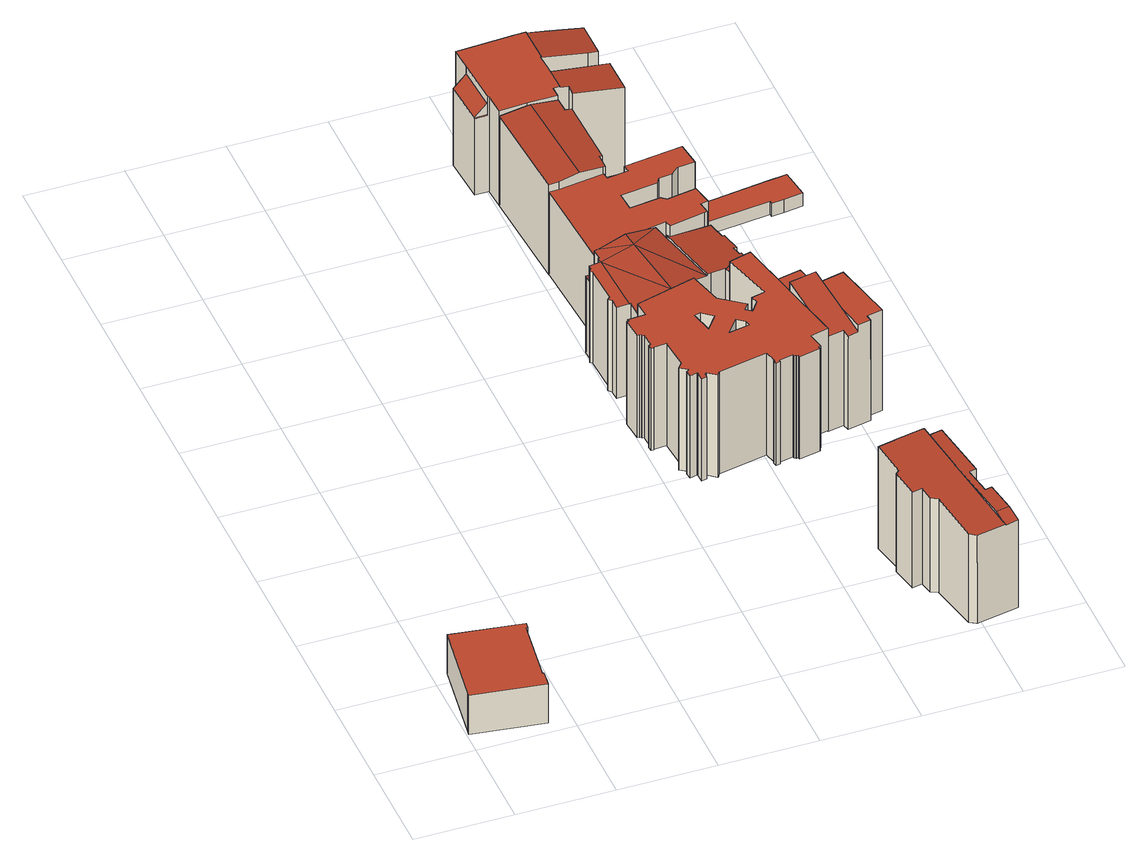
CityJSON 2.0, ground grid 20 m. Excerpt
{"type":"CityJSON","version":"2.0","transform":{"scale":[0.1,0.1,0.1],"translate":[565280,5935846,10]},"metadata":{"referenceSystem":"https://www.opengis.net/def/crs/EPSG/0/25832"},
"CityObjects":{
"building1":{"type":"Building","attributes":{"Gemeindeschluessel":"02000000","Geometrietyp2DReferenz":"3000","function":"31001_3020","roofType":"1000","measuredHeight":9.24,"storeysAboveGround":1},"geometry":[{"type":"MultiSurface","lod":"2","boundaries":[[[0,1,2,3,4,5,6,7,8,9]],[[10,11,12,13,14,15,16,17,18,19]],[[10,9,8,11]],[[11,8,7,12]],[[12,7,6,13]],[[13,6,5,14]],[[14,5,4,15]],[[15,4,3,16]],[[16,3,2,17]],[[17,2,1,18]],[[18,1,0,19]],[[19,0,9,10]]],"semantics":{"surfaces":[{"type":"RoofSurface"},{"type":"GroundSurface"},{"type":"WallSurface"}],"values":[0,1,2,2,2,2,2,2,2,2,2,2]}}]},
"building2":{"type":"Building","attributes":{"Gemeindeschluessel":"02000000","Geometrietyp2DReferenz":"3000","function":"31001_1120","roofType":"1000","measuredHeight":24.14,"storeysAboveGround":5},"geometry":[{"type":"MultiSurface","lod":"2","boundaries":[[[20,21,22,23,24,25,26,27,28,29,30,31,32,33,34,35,36,37,38,39,40,41,42,43,44,45,46,47,48,49,50,51,52,53,54,55,56,57,58,59,60,61,62,63,64,65,66,67,68,69,70,71,72,73,74,75,76,77,78,79,80],[81,82,83,84],[85,86,87,88]],[[89,90,91,92,93,94,95,96,97,98,99,100,101,102,103,104,105,106,107,108,109,110,111,112,113,114,115,116,117,118,119,120,121,122,123,124,125,126,127,128,129,130,131,132,133,134,135,136,137,138,139,140,141,142,143,144,145,146,147,148,149],[150,151,152,153],[154,155,156,157]],[[149,148,21,20]],[[148,147,22,21]],[[147,146,23,22]],[[146,145,24,23]],[[145,144,25,24]],[[144,143,26,25]],[[143,142,27,26]],[[142,141,28,27]],[[141,140,29,28]],[[140,139,30,29]],[[139,138,31,30]],[[138,137,32,31]],[[137,136,33,32]],[[136,135,34,33]],[[135,134,35,34]],[[134,133,36,35]],[[133,132,37,36]],[[132,131,38,37]],[[131,130,39,38]],[[130,129,40,39]],[[129,128,41,40]],[[128,127,42,41]],[[127,126,43,42]],[[126,125,44,43]],[[125,124,45,44]],[[124,123,46,45]],[[123,122,47,46]],[[122,121,48,47]],[[121,120,49,48]],[[120,119,50,49]],[[119,118,51,50]],[[118,117,52,51]],[[117,116,53,52]],[[116,115,54,53]],[[115,114,55,54]],[[114,113,56,55]],[[113,112,57,56]],[[112,111,58,57]],[[111,110,59,58]],[[110,109,60,59]],[[109,108,61,60]],[[108,107,62,61]],[[107,106,63,62]],[[106,105,64,63]],[[105,104,65,64]],[[104,103,66,65]],[[103,102,67,66]],[[102,101,68,67]],[[101,100,69,68]],[[100,99,70,69]],[[99,98,71,70]],[[98,97,72,71]],[[97,96,73,72]],[[96,95,74,73]],[[95,94,75,74]],[[94,93,76,75]],[[93,92,77,76]],[[92,91,78,77]],[[91,90,79,78]],[[90,89,80,79]],[[89,149,20,80]],[[153,152,82,81]],[[152,151,83,82]],[[151,150,84,83]],[[150,153,81,84]],[[157,156,86,85]],[[156,155,87,86]],[[155,154,88,87]],[[154,157,85,88]]],"semantics":{"surfaces":[{"type":"GroundSurface"},{"type":"RoofSurface"},{"type":"WallSurface"}],"values":[0,1,2,2,2,2,2,2,2,2,2,2,2,2,2,2,2,2,2,2,2,2,2,2,2,2,2,2,2,2,2,2,2,2,2,2,2,2,2,2,2,2,2,2,2,2,2,2,2,2,2,2,2,2,2,2,2,2,2,2,2,2,2,2,2,2,2,2,2,2,2]}}]},
"building3":{"type":"Building","attributes":{"Gemeindeschluessel":"02000000","Geometrietyp2DReferenz":"3000","function":"31001_1120","roofType":"3100","measuredHeight":22.83,"storeysAboveGround":6},"geometry":[{"type":"MultiSurface","lod":"2","boundaries":[[[158,159,160,161,162,163,164,165,166,167]],[[168,169,170,171,172,173]],[[174,169,168]],[[175,176,177,174,168]],[[169,178,179,170]],[[180,181,174,177]],[[169,182,183,178]],[[174,184,185,186,169]],[[181,187,184,174]],[[188,189,190,191,192,193,194,195,196,197,198,199,200,201,202,203]],[[204,205,206,207]],[[205,208,209,210,188,206]],[[211,212,213,214]],[[215,216,217,218]],[[219,167,166,220]],[[211,165,164,168,212]],[[168,164,163,175]],[[221,162,161,222]],[[222,161,160,223]],[[223,160,159,224]],[[224,159,158,225]],[[225,158,167,219]],[[226,172,171,227]],[[212,168,173,213]],[[218,228,229,215]],[[215,229,199,198,216]],[[230,197,196,231]],[[231,196,195,232]],[[232,195,194,233]],[[233,194,193,234]],[[234,193,192,235]],[[235,192,191,236]],[[236,191,190,237]],[[210,189,188]],[[238,202,201,239]],[[240,200,199,229]],[[241,209,208,242]],[[243,238,239,244,245,246,247,221,222,223,224,225,219,220,248,226,227,249,250,251,230,231,232,233,234,235,236,237,241,242]],[[251,250,183,182,228,218,217]],[[244,239,201,200,240,186,185]],[[243,242,208,205,204]],[[188,203,207,206]],[[238,243,204,207,203,202]],[[241,237,190,189,210,209]],[[230,251,217,216,198,197]],[[245,244,185,184,187]],[[246,245,187,181,180]],[[250,249,179,178,183]],[[247,246,180,177,176]],[[249,227,171,170,179]],[[226,248,214,213,173,172]],[[221,247,176,175,163,162]],[[248,220,166,165,211,214]],[[186,240,229,228,182,169]]],"semantics":{"surfaces":[{"type":"RoofSurface"},{"type":"WallSurface"},{"type":"GroundSurface"}],"values":[0,0,0,0,0,0,0,0,0,0,0,0,0,0,1,1,1,1,1,1,1,1,1,1,1,1,1,1,1,1,1,1,1,1,1,1,1,2,1,1,1,1,1,1,1,1,1,1,1,1,1,1,1,0]}}]},
"building4":{"type":"Building","attributes":{"Gemeindeschluessel":"02000000","Geometrietyp2DReferenz":"3000","function":"31001_1010","roofType":"1000","measuredHeight":24.11,"storeysAboveGround":4},"geometry":[{"type":"MultiSurface","lod":"2","boundaries":[[[252,253,254,255,256]],[[257,258,259,260]],[[261,262,263,264,265,266,267,258,257]],[[268,269,270,263,262]],[[252,271,272,253]],[[268,273,269]],[[274,275,276,277]],[[277,276,278,279]],[[279,278,280,281]],[[281,280,282,283]],[[284,256,255,285]],[[285,255,254,286]],[[287,267,266,288]],[[288,266,265,289]],[[289,265,264,290]],[[291,292,293,294]],[[294,293,295,296]],[[296,295,297,298]],[[298,297,299,300]],[[274,277,279,281,283,291,294,296,298,300,301,284,285,286,302,303,287,288,289,290,304]],[[268,262,261]],[[304,290,264,263,270]],[[287,303,259,258,267]],[[292,291,283,282]],[[274,304,270,269,273,275]],[[261,257,260,305]],[[303,302,306,305,260,259]],[[302,286,254,253,272,306]],[[284,301,307,271,252,256]],[[307,301,300,299]],[[307,299,297,295,293,292,282,280,278,276,275,273,268,261,305,306,272,271]]],"semantics":{"surfaces":[{"type":"RoofSurface"},{"type":"WallSurface"},{"type":"GroundSurface"}],"values":[0,0,0,0,1,1,1,1,1,1,1,1,1,1,1,1,1,1,1,2,1,1,1,1,1,1,1,1,1,1,0]}}]},
"building5":{"type":"Building","attributes":{"Gemeindeschluessel":"02000000","Geometrietyp2DReferenz":"3000","function":"31001_1120","roofType":"3100","measuredHeight":21.86,"storeysAboveGround":8},"geometry":[{"type":"MultiSurface","lod":"2","boundaries":[[[308,309,310,311]],[[312,313,314,315]],[[315,314,316,317]],[[318,319,320,321]],[[321,320,322,323]],[[323,322,324,325]],[[326,327,328,329]],[[326,329,308,311,312,315,317,330,318,321,323,325]],[[327,326,325,324,331]],[[319,318,330,332]],[[332,330,317,316]],[[309,308,329,328]],[[312,311,310,333,313]],[[332,316,314,313,333,331,324,322,320,319]],[[309,328,327,331,333,310]]],"semantics":{"surfaces":[{"type":"WallSurface"},{"type":"GroundSurface"},{"type":"RoofSurface"}],"values":[0,0,0,0,0,0,0,1,0,0,0,0,0,2,2]}}]},
"building6":{"type":"Building","attributes":{"Gemeindeschluessel":"02000000","Geometrietyp2DReferenz":"3000","function":"31001_1120","roofType":"1000","measuredHeight":19.65,"storeysAboveGround":5},"geometry":[{"type":"MultiSurface","lod":"2","boundaries":[[[334,335,336,337]],[[337,336,338,339]],[[340,341,342,343]],[[344,345,346,347]],[[348,349,350,351]],[[351,350,352,353]],[[354,355,356,357]],[[357,356,358,359]],[[359,358,360,361]],[[361,360,362,363]],[[363,362,364,365]],[[365,364,366,367]],[[367,366,368,369]],[[369,368,370,371]],[[371,370,372,373]],[[373,372,374,375]],[[376,377,378,379]],[[380,348,351,353,381,382,354,357,359,361,363,365,367,369,371,373,375,340,343,383,334,337,339,344,347,376,379]],[[342,341,374,372,370,368,366,364,362,360,358,356,355,384,385,352,350,349,386,378,377,346,345,338,336,335,387]],[[342,387,383,343]],[[384,355,354,382]],[[346,377,376,347]],[[378,386,380,379]],[[386,349,348,380]],[[374,341,340,375]],[[385,384,382,381]],[[352,385,381,353]],[[338,345,344,339]],[[387,335,334,383]]],"semantics":{"surfaces":[{"type":"WallSurface"},{"type":"GroundSurface"},{"type":"RoofSurface"}],"values":[0,0,0,0,0,0,0,0,0,0,0,0,0,0,0,0,0,1,2,0,0,0,0,0,0,0,0,0,0]}}]},
"building7":{"type":"Building","attributes":{"Gemeindeschluessel":"02000000","Geometrietyp2DReferenz":"3000","function":"31001_1010","roofType":"1000","measuredHeight":22.38,"storeysAboveGround":4},"geometry":[{"type":"MultiSurface","lod":"2","boundaries":[[[388,389,390,391]],[[392,393,394]],[[390,395,391]],[[396,397,398,399]],[[400,401,402,312]],[[312,402,403,311]],[[311,403,404,308]],[[308,404,405,406]],[[407,408,409,410]],[[410,409,411,412]],[[392,413,414,393]],[[415,416,417,418]],[[419,420,421,422]],[[422,421,423,424]],[[425,426,427,428]],[[429,388,391,430,431]],[[432,433,395,390,389,434]],[[435,394,393,414,416,415,436,437]],[[400,312,311,308,406,429,431,438,396,399,407,410,412,425,428,436,415,418,419,422,424]],[[432,434,405,404,403,402,401,439,435,437,440,441,398,397]],[[395,433,430,391]],[[442,427,426,411,409,408,443]],[[427,442,440,437,436,428]],[[413,392,394,435,439,444]],[[411,426,425,412]],[[420,419,418,417]],[[429,406,405,434,389,388]],[[400,424,423,444,439,401]],[[432,397,396,438]],[[442,443,441,440]],[[407,399,398,441,443,408]],[[438,431,430,433,432]],[[420,417,416,414,413,444,423,421]]],"semantics":{"surfaces":[{"type":"RoofSurface"},{"type":"WallSurface"},{"type":"GroundSurface"}],"values":[0,0,1,1,1,1,1,1,1,1,1,1,1,1,1,1,1,1,2,0,0,0,1,1,1,1,1,1,1,1,1,1,0]}}]},
"building8":{"type":"Building","attributes":{"Gemeindeschluessel":"02000000","Geometrietyp2DReferenz":"3000","function":"31001_1010","roofType":"1000","measuredHeight":26.46,"storeysAboveGround":7},"geometry":[{"type":"MultiSurface","lod":"2","boundaries":[[[445,446,447,448]],[[449,450,451,452,453,454,455,456]],[[457,448,447,458]],[[445,456,455,446]],[[459,454,453]],[[460,451,450,461]],[[461,450,449,462]],[[463,464,465,466]],[[466,465,467,468]],[[468,467,469,470]],[[452,471,453]],[[460,461,462,457,458,472,473,463,466,468,470]],[[474,473,472,454,459]],[[464,463,473,474]],[[460,470,469,471,452,451]],[[457,462,449,456,445,448]],[[472,458,447,446,455,454]],[[464,474,459,453,471,469,467,465]]],"semantics":{"surfaces":[{"type":"RoofSurface"},{"type":"WallSurface"},{"type":"GroundSurface"}],"values":[0,0,1,1,1,1,1,1,1,1,1,2,1,1,1,1,1,0]}}]},
"building9":{"type":"Building","attributes":{"Gemeindeschluessel":"02000000","Geometrietyp2DReferenz":"3000","function":"31001_2460","roofType":"1000","measuredHeight":3.1,"storeysAboveGround":1},"geometry":[{"type":"MultiSurface","lod":"2","boundaries":[[[475,476,477,478]],[[478,477,479,480]],[[480,479,481,482]],[[483,484,485,486]],[[487,481,479,477,476,485,484,488]],[[489,490,483,486,475,478,480,482]],[[483,490,488,484]],[[490,489,487,488]],[[489,482,481,487]],[[475,486,485,476]]],"semantics":{"surfaces":[{"type":"WallSurface"},{"type":"RoofSurface"},{"type":"GroundSurface"}],"values":[0,0,0,0,1,2,0,0,0,0]}}]}
},
"vertices":[
[153,27,100],[154,36,100],[157,60,100],[154,60,100],[173,195,100],[177,194,100],[178,206,100],[31,227,100],[6,56,100],[5,48,100],[5,48,8],[6,56,8],[31,227,8],[178,206,8],[177,194,8],[173,195,8],[154,60,8],[157,60,8],[154,36,8],[153,27,8],
[892,792,25],[929,615,25],[891,607,25],[898,573,25],[893,571,25],[894,566,25],[851,557,25],[850,562,25],[846,561,25],[845,563,25],[842,563,25],[841,567,25],[812,561,25],[812,557,25],[804,555,25],[802,564,25],[804,565,25],[798,590,25],[697,569,25],[692,561,25],[674,575,25],[671,572,25],[671,564,25],[660,562,25],[659,580,25],[658,581,25],[643,578,25],[642,591,25],[644,592,25],[647,596,25],[632,607,25],[641,618,25],[637,681,25],[610,679,25],[610,677,25],[605,677,25],[604,687,25],[608,688,25],[606,717,25],[602,717,25],[602,721,25],[599,721,25],[599,722,25],[594,722,25],[591,766,25],[596,766,25],[595,771,25],[631,773,25],[628,807,25],[751,840,25],[769,771,25],[817,735,25],[806,721,25],[818,712,25],[834,734,25],[830,749,25],[858,756,25],[830,861,25],[875,873,25],[878,857,25],[884,829,25],[748,724,25],[726,741,25],[714,738,25],[724,693,25],[780,700,25],[755,669,25],[797,677,25],[795,688,25],[884,829,267],[878,857,267],[875,873,267],[830,861,267],[858,756,267],[830,749,267],[834,734,267],[818,712,267],[806,721,267],[817,735,267],[769,771,267],[751,840,267],[628,807,267],[631,773,267],[595,771,267],[596,766,267],[591,766,267],[594,722,267],[599,722,267],[599,721,267],[602,721,267],[602,717,267],[606,717,267],[608,688,267],[604,687,267],[605,677,267],[610,677,267],[610,679,267],[637,681,267],[641,618,267],[632,607,267],[647,596,267],[644,592,267],[642,591,267],[643,578,267],[658,581,267],[659,580,267],[660,562,267],[671,564,267],[671,572,267],[674,575,267],[692,561,267],[697,569,267],[798,590,267],[804,565,267],[802,564,267],[804,555,267],[812,557,267],[812,561,267],[841,567,267],[842,563,267],[845,563,267],[846,561,267],[850,562,267],[851,557,267],[894,566,267],[893,571,267],[898,573,267],[891,607,267],[929,615,267],[892,792,267],[724,693,267],[714,738,267],[726,741,267],[748,724,267],[795,688,267],[797,677,267],[755,669,267],[780,700,267],
[595,951,243],[598,872,243],[592,866,243],[598,860,243],[599,839,243],[624,840,243],[619,973,243],[595,969,243],[595,962,243],[590,954,243],[619,973,242],[688,984,255],[625,1007,244],[619,1007,243],[621,985,243],[619,985,242],[707,839,255],[624,840,242],[627,840,243],[628,817,243],[684,1018,255],[627,1007,244],[628,807,243],[709,829,255],[748,1030,243],[738,1028,245],[748,850,249],[747,853,249],[787,864,243],[751,840,248],[849,877,239],[880,885,235],[873,914,235],[868,913,235],[864,932,235],[871,933,234],[862,973,234],[857,972,235],[849,1009,235],[760,991,247],[759,996,247],[757,996,248],[788,864,248],[795,866,247],[826,874,242],[827,871,242],[830,861,243],[839,864,251],[836,873,251],[827,871,243],[875,873,218],[883,875,211],[880,885,211],[595,969,208],[619,973,208],[619,985,208],[594,984,208],[757,996,208],[759,996,208],[752,1031,208],[749,1031,208],[590,954,27],[595,962,27],[599,839,27],[598,860,27],[592,866,27],[598,872,27],[595,951,27],[621,985,27],[619,1007,27],[749,1031,242],[757,996,242],[760,991,27],[849,1009,27],[857,972,27],[862,973,27],[871,933,27],[864,932,27],[868,913,27],[873,914,27],[826,874,27],[795,866,27],[788,864,242],[883,875,27],[875,873,27],[830,861,27],[747,853,27],[751,840,27],[628,807,27],[627,840,27],[594,984,27],[627,1007,27],[738,1028,27],[752,1031,27],
[930,278,237],[992,290,237],[987,315,221],[936,305,221],[927,293,227],[996,274,255],[1023,279,255],[1020,295,227],[993,289,227],[1016,168,246],[1040,44,236],[1068,49,236],[1056,108,241],[1042,105,241],[1031,159,245],[1046,162,245],[1044,24,229],[1047,12,226],[1074,18,226],[930,278,260],[992,290,260],[1047,12,228],[986,1,19],[986,1,228],[973,10,229],[973,10,19],[953,110,241],[953,110,19],[939,118,242],[939,118,19],[934,145,245],[934,145,19],[927,293,19],[936,305,19],[987,315,19],[1046,162,19],[1031,159,19],[1042,105,19],[1056,108,19],[912,141,19],[912,141,245],[912,143,246],[912,143,19],[902,195,252],[902,195,19],[909,201,252],[909,201,19],[895,270,260],[895,270,19],[930,277,19],[992,289,19],[1020,295,19],[1074,18,19],[993,289,260],[992,289,260],[930,277,260],
[595,1430,35],[595,1430,247],[651,1433,253],[651,1433,35],[711,1434,35],[711,1434,248],[712,1434,248],[712,1434,35],[713,1403,248],[713,1403,35],[730,1254,35],[730,1254,247],[724,1254,248],[724,1254,35],[724,1223,248],[724,1223,35],[720,1223,248],[720,1223,35],[627,1210,35],[627,1210,249],[608,1210,247],[608,1210,35],[727,1403,35],[671,1216,254],[727,1403,246],[658,1433,254],
[627,1210,36],[627,1210,232],[720,1223,232],[720,1223,36],[722,1208,232],[722,1208,36],[627,1007,36],[627,1007,232],[619,1007,232],[619,1007,36],[765,1214,36],[765,1214,232],[763,1229,232],[763,1229,36],[838,1177,36],[838,1177,232],[810,1173,232],[810,1173,36],[803,1162,232],[803,1162,36],[793,1120,36],[793,1120,232],[803,1112,232],[803,1112,36],[863,1122,232],[863,1122,36],[871,1080,232],[871,1080,36],[855,1077,232],[855,1077,36],[859,1052,232],[859,1052,36],[853,1051,232],[853,1051,36],[780,1037,232],[780,1037,36],[777,1051,232],[777,1051,36],[735,1043,232],[735,1043,36],[738,1028,232],[738,1028,36],[883,1245,36],[883,1245,232],[889,1194,232],[889,1194,36],[854,1190,36],[727,1152,36],[729,1112,36],[608,1210,36],[729,1112,232],[727,1152,232],[854,1190,232],[608,1210,232],
[563,1474,216],[589,1475,216],[589,1478,216],[563,1477,216],[723,1507,216],[724,1507,216],[723,1518,216],[589,1478,242],[582,1620,35],[582,1620,259],[699,1626,259],[699,1626,35],[710,1455,35],[710,1455,259],[711,1434,259],[651,1433,259],[595,1430,259],[592,1475,259],[592,1475,35],[769,1626,35],[769,1626,249],[831,1626,237],[831,1626,35],[836,1626,236],[836,1626,35],[723,1507,257],[724,1507,257],[724,1506,35],[724,1506,257],[843,1512,237],[843,1512,35],[844,1437,35],[844,1437,237],[741,1435,254],[741,1435,35],[741,1456,254],[741,1456,35],[836,1553,35],[836,1553,236],[816,1551,240],[816,1551,35],[563,1474,35],[558,1570,216],[558,1570,35],[584,1572,259],[584,1572,242],[589,1475,259],[723,1518,259],[721,1550,35],[721,1550,259],[584,1572,35],[724,1456,259],[723,1550,259],[722,1626,259],[723,1550,257],[722,1626,257],[724,1456,257],
[902,742,257],[957,753,257],[946,803,257],[892,792,257],[929,615,248],[962,621,248],[965,607,244],[987,612,244],[976,665,261],[957,752,288],[957,753,288],[902,742,288],[892,792,23],[946,803,23],[957,752,261],[965,607,23],[962,621,23],[929,615,23],[1032,693,23],[1032,693,261],[1044,637,261],[1044,637,23],[1011,630,261],[1011,630,23],[1013,617,261],[1013,617,23],[987,612,261],[957,752,23],[1016,765,23],[1016,765,261],
[1108,1213,49],[1108,1213,80],[1070,1208,80],[1070,1208,49],[1044,1205,80],[1044,1205,49],[1043,1211,80],[1043,1211,49],[1062,1269,49],[1062,1269,80],[1100,1274,80],[1100,1274,49],[889,1194,80],[883,1245,80],[889,1194,49],[883,1245,49]
]}
